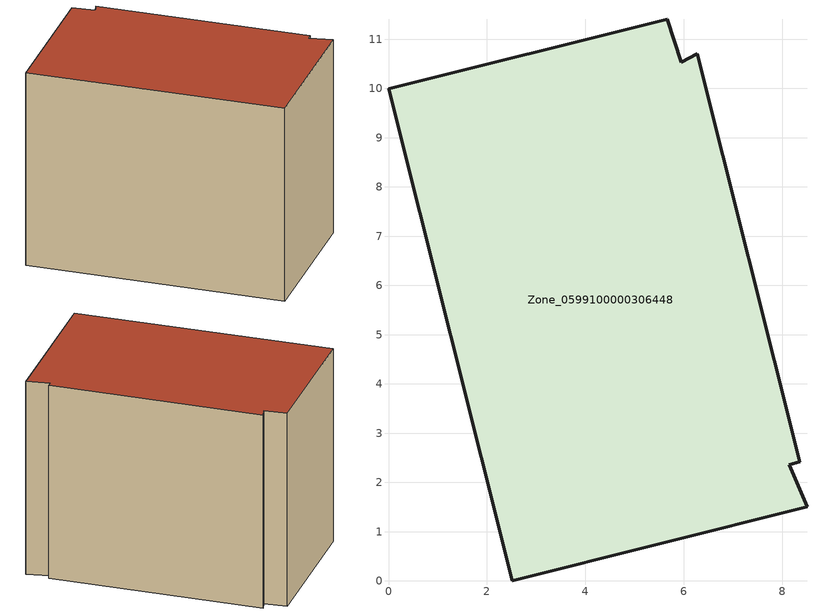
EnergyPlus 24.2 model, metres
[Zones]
Zone_0599100000306448
 floor ground (C_G): 8.35,2.42 8.14,2.36 8.5,1.5 2.51,0 0,9.99 5.67,11.41 5.95,10.53 6.27,10.71 z0
 wall outside (C_F): 2.51,0 8.5,1.5 8.14,2.36 8.35,2.42 6.27,10.71 5.95,10.53 5.67,11.41 0,9.99 2.51,0 z0:8.17
 roof outside (C_R): 8.14,2.36 8.35,2.42 6.27,10.71 5.95,10.53 5.67,11.41 0,9.99 2.51,0 8.5,1.5 z8.17
[BUILDING]
Pand.0599100000306448: North Axis=0; Terrain=City; Loads Convergence Tolerance Value=0.04; Temperature Convergence Tolerance Value=0.4; Solar Distribution=FullExterior; Maximum Number of Warmup Days=25; Minimum Number of Warmup Days=1
[Site:Location]
Rotterdam.The.Hague.AP_ZH_NLD Design_Conditions: Latitude=51.96; Longitude=4.45; Time Zone=1; Elevation=-4.5
[SITE:GROUNDTEMPERATURE:BUILDINGSURFACE]
18, 18, 18, 18, 18, 18, 18, 18, 18, 18, 18, 18
[MATERIAL] Thermal Absorptance=0.9; Solar Absorptance=0.7; Visible Absorptance=0.7
Name | Roughness | Thickness | Conductivity | Density | Specific Heat
G.TC.1965-1974 | MediumSmooth | 0.15 | 0.882353 | 540 | 1210
F.TC.1965-1974 | Rough | 0.3 | 0.697674 | 1920 | 840
R.TC.1965-1974 | MediumRough | 0.2 | 0.232558 | 1500 | 1000
[CONSTRUCTION]
C_G: G.TC.1965-1974
C_F: F.TC.1965-1974
C_R: R.TC.1965-1974
[ZONE]
Zone_0599100000306448: Type=1; Multiplier=1; Ceiling Height=Autocalculate; Volume=Autocalculate; Floor Area=autocalculate; Part of Total Floor Area=Yes
[ZONEINFILTRATION:DESIGNFLOWRATE]
Infil_Zone_0599100000306448: Zone or ZoneList or Space or SpaceList=Zone_0599100000306448; Schedule=AlwaysOn; Design Flow Rate Calculation Method=Flow/Area; Flow Rate per Floor Area=0.003; Constant Term Coefficient=1; Temperature Term Coefficient=0; Velocity Term Coefficient=0; Velocity Squared Term Coefficient=0
[HVACTEMPLATE:ZONE:IDEALLOADSAIRSYSTEM]
Zone_0599100000306448: Maximum Heating Supply Air Temperature=50; Minimum Cooling Supply Air Temperature=13; Maximum Heating Supply Air Humidity Ratio=0.0156; Minimum Cooling Supply Air Humidity Ratio=0.0077; Heating Limit=NoLimit; Cooling Limit=NoLimit; Dehumidification Control Type=ConstantSensibleHeatRatio; Cooling Sensible Heat Ratio=0.7; Dehumidification Setpoint=60; Humidification Control Type=None; Humidification Setpoint=30; Outdoor Air Method=None; Outdoor Air Flow Rate per Person=0.00944; Outdoor Air Flow Rate per Zone Floor Area=0; Outdoor Air Flow Rate per Zone=0; Demand Controlled Ventilation Type=None; Outdoor Air Economizer Type=NoEconomizer; Heat Recovery Type=None; Sensible Heat Recovery Effectiveness=0.7; Latent Heat Recovery Effectiveness=0.65
[ZONECONTROL:THERMOSTAT]
ThermostatControl_Zone_0599100000306448: Zone or ZoneList=Zone_0599100000306448; Control Type Schedule=DualSetpointControlType; Control 1=Thermostat_Zone_0599100000306448; Temperature Difference Between Cutout And Setpoint=0
[THERMOSTATSETPOINT:DUALSETPOINT]
Thermostat_Zone_0599100000306448: Heating Setpoint Temperature Schedule=HeatingSetpoint_Zone_0599100000306448; Cooling Setpoint Temperature Schedule=CoolingSetpoint_Zone_0599100000306448
[SCHEDULE:COMPACT]
HeatingSetpoint_Zone_0599100000306448: Through: 12/31, For: AllDays, Until: 24:00, 21
CoolingSetpoint_Zone_0599100000306448: Through: 12/31, For: AllDays, Until: 24:00, 24
DualSetpointControlType: Through: 12/31, For: AllDays, Until: 24:00, 4
AlwaysOn: Through: 12/31, For: AllDays, Until: 24:00, 1
